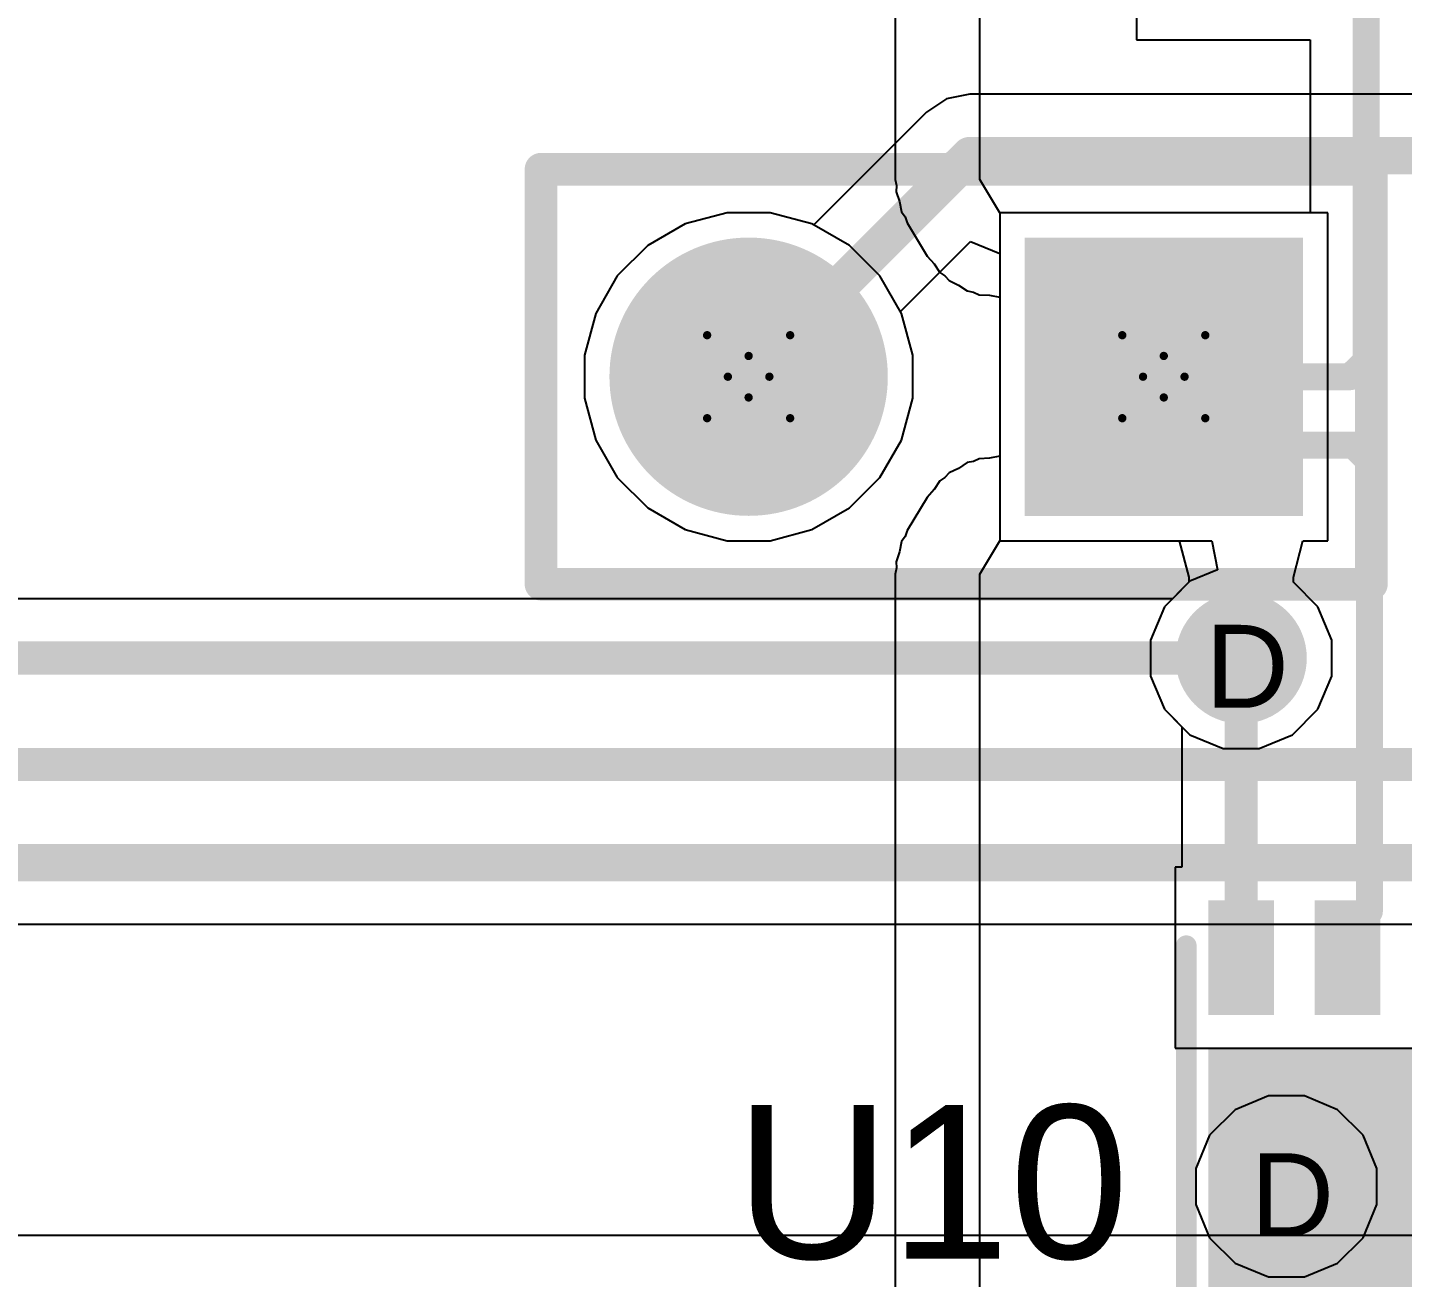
# Model space of a CAD drawing. Header units: inches. Extents: x 0 to 5032, y 0 to 5323.
# Drawn here: x 73.09 to 81.5, y 103.34 to 110.99 of the extents above; entities that cross this region are included whole.
import ezdxf

# ---------------------------------------------------------------- set-up
doc = ezdxf.new("R2010")
doc.units = ezdxf.units.IN
for name, color, linetype in [('Bottom Layer', 5, 'Continuous'), ('Bottom Solder', 6, 'Continuous'), ('Drill Drawing', 1, 'Continuous'), ('Layer 1', 16, 'Continuous'), ('Layer 2', 76, 'Continuous'), ('Multi-Layer', 9, 'Continuous'), ('Pad Holes', 156, 'Continuous'), ('Top Layer', 1, 'Continuous'), ('Top Overlay', 2, 'Continuous'), ('Top Solder', 216, 'Continuous'), ('Via Holes', 16, 'Continuous')]:
    doc.layers.add(name, color=color, linetype=linetype)
doc.styles.add('Arial', font='', dxfattribs={"height": 0.2})
doc.styles.get('Arial').set_extended_font_data('Arial')

# ---------------------------------------------------------------- blocks, each defined once
blk = doc.blocks.new('HDR1X2__153')
at = {"layer": 'Bottom Layer'}
blk.add_hatch(color=5, dxfattribs=at).paths.add_polyline_path([(-0.75, 0.75), (0.75, 0.75), (0.75, -0.75), (-0.75, -0.75)])
h = blk.add_hatch(color=5, dxfattribs=at)
edge = h.paths.add_edge_path()
edge.add_arc((2.54, 0), 0.75, 0, 360)
at = {"layer": 'Bottom Solder'}
blk.add_hatch(color=6, dxfattribs=at).paths.add_polyline_path([(-0.8516, 0.8516), (0.8516, 0.8516), (0.8516, -0.8516), (-0.8516, -0.8516)])
h = blk.add_hatch(color=6, dxfattribs=at)
edge = h.paths.add_edge_path()
edge.add_arc((2.54, 0), 0.8516, 0, 360)
at = {"layer": 'Layer 1'}
blk.add_hatch(color=16, dxfattribs=at).paths.add_polyline_path([(-0.75, 0.75), (0.75, 0.75), (0.75, -0.75), (-0.75, -0.75)])
h = blk.add_hatch(color=16, dxfattribs=at)
edge = h.paths.add_edge_path()
edge.add_arc((2.54, 0), 0.75, 0, 360)
at = {"layer": 'Layer 2'}
blk.add_hatch(color=76, dxfattribs=at).paths.add_polyline_path([(-0.75, 0.75), (0.75, 0.75), (0.75, -0.75), (-0.75, -0.75)])
h = blk.add_hatch(color=76, dxfattribs=at)
edge = h.paths.add_edge_path()
edge.add_arc((2.54, 0), 0.75, 0, 360)
at = {"layer": 'Multi-Layer'}
blk.add_hatch(color=9, dxfattribs=at).paths.add_polyline_path([(-0.75, 0.75), (0.75, 0.75), (0.75, -0.75), (-0.75, -0.75)])
h = blk.add_hatch(color=9, dxfattribs=at)
edge = h.paths.add_edge_path()
edge.add_arc((2.54, 0), 0.75, 0, 360)
at = {"layer": 'Pad Holes'}
h = blk.add_hatch(color=7, dxfattribs=at)
edge = h.paths.add_edge_path()
edge.add_arc((0, 0), 0.45, 0, 360)
h = blk.add_hatch(color=7, dxfattribs=at)
edge = h.paths.add_edge_path()
edge.add_arc((2.54, 0), 0.45, 0, 360)
at = {"layer": 'Top Layer'}
blk.add_hatch(color=1, dxfattribs=at).paths.add_polyline_path([(-0.75, 0.75), (0.75, 0.75), (0.75, -0.75), (-0.75, -0.75)])
h = blk.add_hatch(color=1, dxfattribs=at)
edge = h.paths.add_edge_path()
edge.add_arc((2.54, 0), 0.75, 0, 360)
at = {"layer": 'Top Solder'}
blk.add_hatch(color=216, dxfattribs=at).paths.add_polyline_path([(-0.8516, 0.8516), (0.8516, 0.8516), (0.8516, -0.8516), (-0.8516, -0.8516)])
h = blk.add_hatch(color=216, dxfattribs=at)
edge = h.paths.add_edge_path()
edge.add_arc((2.54, 0), 0.8516, 0, 360)
at = {"layer": 'Top Overlay'}
for points in [[(-1.27, 1.27, 0.2, 0.2, 0), (-1.27, -1.27, 0.2, 0.2, 0)], [(3.81, 1.27, 0.2, 0.2, 0), (-1.27, 1.27, 0.2, 0.2, 0)], [(3.81, 1.27, 0.2, 0.2, 0), (3.81, -1.27, 0.2, 0.2, 0)], [(3.81, -1.27, 0.2, 0.2, 0), (-1.27, -1.27, 0.2, 0.2, 0)]]:
    blk.add_lwpolyline(points, format="xyseb", dxfattribs=at)
for points in [[(-1.32, 1.27, 0.1, 0.1, 1), (-1.22, 1.27, 0.1, 0.1, 1)], [(-1.32, 1.27, 0.1, 0.1, 1), (-1.22, 1.27, 0.1, 0.1, 1)], [(3.76, 1.27, 0.1, 0.1, 1), (3.86, 1.27, 0.1, 0.1, 1)], [(3.76, 1.27, 0.1, 0.1, 1), (3.86, 1.27, 0.1, 0.1, 1)], [(-1.32, -1.27, 0.1, 0.1, 1), (-1.22, -1.27, 0.1, 0.1, 1)], [(-1.32, -1.27, 0.1, 0.1, 1), (-1.22, -1.27, 0.1, 0.1, 1)], [(3.76, -1.27, 0.1, 0.1, 1), (3.86, -1.27, 0.1, 0.1, 1)], [(3.76, -1.27, 0.1, 0.1, 1), (3.86, -1.27, 0.1, 0.1, 1)]]:
    blk.add_lwpolyline(points, format="xyseb", close=True, dxfattribs=at)
blk = doc.blocks.new('VSON_14_3_4_5__174')
at = {"layer": 'Top Layer'}
for points in [[(-1.1, 2.1), (-1.1, 1.8), (-1.7, 1.8), (-1.7, 2.1)], [(0.8, 2.1), (0.8, -2.1), (-0.8, -2.1), (-0.8, 2.1)], [(1.7, 2.1), (1.7, 1.8), (1.1, 1.8), (1.1, 2.1)], [(-1.1, 1.45), (-1.1, 1.15), (-1.7, 1.15), (-1.7, 1.45)], [(1.7, 1.45), (1.7, 1.15), (1.1, 1.15), (1.1, 1.45)], [(-1.1, 0.8), (-1.1, 0.5), (-1.7, 0.5), (-1.7, 0.8)], [(1.7, 0.8), (1.7, 0.5), (1.1, 0.5), (1.1, 0.8)], [(-1.1, 0.15), (-1.1, -0.15), (-1.7, -0.15), (-1.7, 0.15)], [(1.7, 0.15), (1.7, -0.15), (1.1, -0.15), (1.1, 0.15)], [(-1.1, -0.5), (-1.1, -0.8), (-1.7, -0.8), (-1.7, -0.5)], [(1.7, -0.5), (1.7, -0.8), (1.1, -0.8), (1.1, -0.5)], [(-1.1, -1.15), (-1.1, -1.45), (-1.7, -1.45), (-1.7, -1.15)], [(1.7, -1.15), (1.7, -1.45), (1.1, -1.45), (1.1, -1.15)], [(-1.1, -1.8), (-1.1, -2.1), (-1.7, -2.1), (-1.7, -1.8)], [(1.7, -1.8), (1.7, -2.1), (1.1, -2.1), (1.1, -1.8)]]:
    blk.add_hatch(color=1, dxfattribs=at).paths.add_polyline_path(points)
at = {"layer": 'Top Solder'}
for points in [[(-1.0492, 2.1508), (-1.0492, 1.7492), (-1.7508, 1.7492), (-1.7508, 2.1508)], [(0.8508, 2.1508), (0.8508, -2.1508), (-0.8508, -2.1508), (-0.8508, 2.1508)], [(1.7508, 2.1508), (1.7508, 1.7492), (1.0492, 1.7492), (1.0492, 2.1508)], [(-1.0492, 1.5008), (-1.0492, 1.0992), (-1.7508, 1.0992), (-1.7508, 1.5008)], [(1.7508, 1.5008), (1.7508, 1.0992), (1.0492, 1.0992), (1.0492, 1.5008)], [(-1.0492, 0.8508), (-1.0492, 0.4492), (-1.7508, 0.4492), (-1.7508, 0.8508)], [(1.7508, 0.8508), (1.7508, 0.4492), (1.0492, 0.4492), (1.0492, 0.8508)], [(-1.0492, 0.2008), (-1.0492, -0.2008), (-1.7508, -0.2008), (-1.7508, 0.2008)], [(1.7508, 0.2008), (1.7508, -0.2008), (1.0492, -0.2008), (1.0492, 0.2008)], [(-1.0492, -0.4492), (-1.0492, -0.8508), (-1.7508, -0.8508), (-1.7508, -0.4492)], [(1.7508, -0.4492), (1.7508, -0.8508), (1.0492, -0.8508), (1.0492, -0.4492)], [(-1.0492, -1.0992), (-1.0492, -1.5008), (-1.7508, -1.5008), (-1.7508, -1.0992)], [(1.7508, -1.0992), (1.7508, -1.5008), (1.0492, -1.5008), (1.0492, -1.0992)], [(-1.0492, -1.7492), (-1.0492, -2.1508), (-1.7508, -2.1508), (-1.7508, -1.7492)], [(1.7508, -1.7492), (1.7508, -2.1508), (1.0492, -2.1508), (1.0492, -1.7492)]]:
    blk.add_hatch(color=216, dxfattribs=at).paths.add_polyline_path(points)
at = {"layer": 'Top Overlay'}
for points in [[(-1.4986, 2.286, 0.127, 0.127, 0), (1.4732, 2.286, 0.127, 0.127, 0)], [(-1.9736, 2.0673, 0.127, 0.127, 0), (-1.9736, 1.8133, 0.127, 0.127, 0)], [(-1.9736, 2.0673, 0.127, 0.127, 0), (-1.8466, 1.9403, 0.127, 0.127, 0)], [(-1.8466, 1.9403, 0.127, 0.127, 0), (-1.9736, 1.8133, 0.127, 0.127, 0)], [(-1.4986, -2.286, 0.127, 0.127, 0), (1.4732, -2.286, 0.127, 0.127, 0)]]:
    blk.add_lwpolyline(points, format="xyseb", dxfattribs=at)
for points in [[(-1.5304, 2.286, 0.0635, 0.0635, 1), (-1.4668, 2.286, 0.0635, 0.0635, 1)], [(1.4414, 2.286, 0.0635, 0.0635, 1), (1.505, 2.286, 0.0635, 0.0635, 1)], [(-2.0053, 2.0673, 0.0635, 0.0635, 1), (-1.9418, 2.0673, 0.0635, 0.0635, 1)], [(-2.0053, 2.0673, 0.0635, 0.0635, 1), (-1.9418, 2.0673, 0.0635, 0.0635, 1)], [(-1.8783, 1.9403, 0.0635, 0.0635, 1), (-1.8148, 1.9403, 0.0635, 0.0635, 1)], [(-1.8783, 1.9403, 0.0635, 0.0635, 1), (-1.8148, 1.9403, 0.0635, 0.0635, 1)], [(-2.0053, 1.8133, 0.0635, 0.0635, 1), (-1.9418, 1.8133, 0.0635, 0.0635, 1)], [(-2.0053, 1.8133, 0.0635, 0.0635, 1), (-1.9418, 1.8133, 0.0635, 0.0635, 1)], [(-1.5304, -2.286, 0.0635, 0.0635, 1), (-1.4668, -2.286, 0.0635, 0.0635, 1)], [(1.4414, -2.286, 0.0635, 0.0635, 1), (1.505, -2.286, 0.0635, 0.0635, 1)]]:
    blk.add_lwpolyline(points, format="xyseb", close=True, dxfattribs=at)

msp = doc.modelspace()

# ---------------------------------------------------------------- hatches: boundary and pattern name
at = {"layer": 'Bottom Layer'}
h = msp.add_hatch(color=5, dxfattribs=at)
edge = h.paths.add_edge_path()
edge.add_arc((80.5169, 107.1335), 0.3, 0, 360)
h = msp.add_hatch(color=5, dxfattribs=at)
edge = h.paths.add_edge_path()
edge.add_arc((80.7935, 103.8994), 0.3, 0, 360)
at = {"layer": 'Bottom Solder'}
h = msp.add_hatch(color=6, dxfattribs=at)
edge = h.paths.add_edge_path()
edge.add_arc((80.5169, 107.1335), 0.4016, 0, 360)
h = msp.add_hatch(color=6, dxfattribs=at)
edge = h.paths.add_edge_path()
edge.add_arc((80.7935, 103.8994), 0.4016, 0, 360)
at = {"layer": 'Layer 1'}
h = msp.add_hatch(color=16, dxfattribs=at)
edge = h.paths.add_edge_path()
edge.add_arc((80.5169, 107.1335), 0.3, 0, 360)
h = msp.add_hatch(color=16, dxfattribs=at)
edge = h.paths.add_edge_path()
edge.add_arc((80.7935, 103.8994), 0.3, 0, 360)
at = {"layer": 'Layer 2'}
h = msp.add_hatch(color=76, dxfattribs=at)
edge = h.paths.add_edge_path()
edge.add_arc((80.5169, 107.1335), 0.3, 0, 360)
h = msp.add_hatch(color=76, dxfattribs=at)
edge = h.paths.add_edge_path()
edge.add_arc((80.7935, 103.8994), 0.3, 0, 360)
at = {"layer": 'Top Layer'}
h = msp.add_hatch(color=1, dxfattribs=at)
edge = h.paths.add_edge_path()
edge.add_arc((80.5169, 107.1335), 0.3, 0, 360)
h = msp.add_hatch(color=1, dxfattribs=at)
edge = h.paths.add_edge_path()
edge.add_arc((80.7935, 103.8994), 0.3, 0, 360)
at = {"layer": 'Top Solder'}
h = msp.add_hatch(color=216, dxfattribs=at)
edge = h.paths.add_edge_path()
edge.add_arc((80.5169, 107.1335), 0.4016, 0, 360)
h = msp.add_hatch(color=216, dxfattribs=at)
edge = h.paths.add_edge_path()
edge.add_arc((80.7935, 103.8994), 0.4016, 0, 360)
at = {"layer": 'Via Holes'}
h = msp.add_hatch(color=7, dxfattribs=at)
edge = h.paths.add_edge_path()
edge.add_arc((80.5169, 107.1335), 0.15, 0, 360)
h = msp.add_hatch(color=7, dxfattribs=at)
edge = h.paths.add_edge_path()
edge.add_arc((80.7935, 103.8994), 0.15, 0, 360)

# ---------------------------------------------------------------- linework, layer by layer
at = {"layer": 'Bottom Layer'}
for p, q in [((78.7134, 110.556), (78.5916, 110.4746)), ((78.8571, 110.5846), (78.7134, 110.556)), ((86.4891, 110.5846), (78.8571, 110.5846)), ((78.5916, 110.4746), (77.9018, 109.7848)), ((77.116, 109.791), (76.887, 109.6588)), ((77.3713, 109.8594), (77.116, 109.791)), ((77.6357, 109.8594), (77.3713, 109.8594)), ((77.891, 109.791), (77.6357, 109.8594)), ((77.9018, 109.7848), (77.891, 109.791)), ((76.887, 109.6588), (76.7001, 109.4719)), ((78.4329, 109.2537), (78.8617, 109.6825)), ((78.8617, 109.6825), (79.0395, 109.6089)), ((79.0395, 109.6089), (79.0395, 107.8514)), ((76.7001, 109.4719), (76.5679, 109.2429)), ((76.5679, 109.2429), (76.4995, 108.9876)), ((78.4391, 109.2429), (78.4329, 109.2537)), ((78.5075, 108.9876), (78.4391, 109.2429)), ((76.4995, 108.9876), (76.4995, 108.7232)), ((78.5075, 108.7232), (78.5075, 108.9876)), ((76.4995, 108.7232), (76.5679, 108.4679)), ((78.4391, 108.4679), (78.5075, 108.7232)), ((76.5679, 108.4679), (76.7001, 108.2389)), ((78.3069, 108.2389), (78.4391, 108.4679)), ((76.7001, 108.2389), (76.887, 108.052)), ((78.12, 108.052), (78.3069, 108.2389)), ((76.887, 108.052), (77.116, 107.9198)), ((77.891, 107.9198), (78.12, 108.052)), ((77.116, 107.9198), (77.3713, 107.8514)), ((77.3713, 107.8514), (77.6357, 107.8514)), ((77.6357, 107.8514), (77.891, 107.9198)), ((79.0395, 107.8514), (80.3377, 107.8514)), ((80.3377, 107.8514), (80.373, 107.6736)), ((80.2031, 107.6032), (80.096, 107.4961)), ((80.373, 107.6736), (80.2031, 107.6032)), ((80.096, 107.4961), (62.4925, 107.4961)), ((68.8911, 105.5049), (84.3271, 105.5049)), ((83.7658, 103.5998), (69.0333, 103.5998))]:
    msp.add_line(p, q, dxfattribs=at)
for points in [[(77.5035, 108.8554, 0.2286, 0.2286, 0), (78.8571, 110.209, 0.2286, 0.2286, 0)], [(78.8571, 110.209, 0.2286, 0.2286, 0), (86.4891, 110.209, 0.2286, 0.2286, 0)], [(62.4924, 107.1335, 0.2032, 0.2032, 0), (80.5169, 107.1335, 0.2032, 0.2032, 0)], [(62.8885, 106.4816, 0.2032, 0.2032, 0), (81.8016, 106.4816, 0.2032, 0.2032, 0)], [(63.5461, 105.8804, 0.2286, 0.2286, 0), (84.4827, 105.8804, 0.2286, 0.2286, 0)]]:
    msp.add_lwpolyline(points, format="xyseb", dxfattribs=at)
for points in [[(78.8, 110.209, 0.1143, 0.1143, 1), (78.9143, 110.209, 0.1143, 0.1143, 1)], [(78.8, 110.209, 0.1143, 0.1143, 1), (78.9143, 110.209, 0.1143, 0.1143, 1)], [(77.4464, 108.8554, 0.1143, 0.1143, 1), (77.5607, 108.8554, 0.1143, 0.1143, 1)], [(80.4661, 107.1335, 0.1016, 0.1016, 1), (80.5677, 107.1335, 0.1016, 0.1016, 1)]]:
    msp.add_lwpolyline(points, format="xyseb", close=True, dxfattribs=at)
at = {"layer": 'Drill Drawing'}
for points in [[(77.2495, 109.1094, 0.0508, 0.0508, 0), (77.5035, 108.9824, 0.0508, 0.0508, 0)], [(77.2495, 109.1094, 0.0508, 0.0508, 0), (77.3765, 108.8554, 0.0508, 0.0508, 0)], [(77.5035, 108.9824, 0.0508, 0.0508, 0), (77.7575, 109.1094, 0.0508, 0.0508, 0)], [(77.6305, 108.8554, 0.0508, 0.0508, 0), (77.7575, 109.1094, 0.0508, 0.0508, 0)], [(79.7895, 109.1094, 0.0508, 0.0508, 0), (80.0435, 108.9824, 0.0508, 0.0508, 0)], [(79.7895, 109.1094, 0.0508, 0.0508, 0), (79.9165, 108.8554, 0.0508, 0.0508, 0)], [(80.0435, 108.9824, 0.0508, 0.0508, 0), (80.2975, 109.1094, 0.0508, 0.0508, 0)], [(80.1705, 108.8554, 0.0508, 0.0508, 0), (80.2975, 109.1094, 0.0508, 0.0508, 0)], [(77.2495, 108.6014, 0.0508, 0.0508, 0), (77.3765, 108.8554, 0.0508, 0.0508, 0)], [(77.6305, 108.8554, 0.0508, 0.0508, 0), (77.7575, 108.6014, 0.0508, 0.0508, 0)], [(79.7895, 108.6014, 0.0508, 0.0508, 0), (79.9165, 108.8554, 0.0508, 0.0508, 0)], [(80.1705, 108.8554, 0.0508, 0.0508, 0), (80.2975, 108.6014, 0.0508, 0.0508, 0)], [(77.2495, 108.6014, 0.0508, 0.0508, 0), (77.5035, 108.7284, 0.0508, 0.0508, 0)], [(77.5035, 108.7284, 0.0508, 0.0508, 0), (77.7575, 108.6014, 0.0508, 0.0508, 0)], [(79.7895, 108.6014, 0.0508, 0.0508, 0), (80.0435, 108.7284, 0.0508, 0.0508, 0)], [(80.0435, 108.7284, 0.0508, 0.0508, 0), (80.2975, 108.6014, 0.0508, 0.0508, 0)]]:
    msp.add_lwpolyline(points, format="xyseb", dxfattribs=at)
for points in [[(77.2368, 109.1094, 0.0254, 0.0254, 1), (77.2622, 109.1094, 0.0254, 0.0254, 1)], [(77.2368, 109.1094, 0.0254, 0.0254, 1), (77.2622, 109.1094, 0.0254, 0.0254, 1)], [(77.7448, 109.1094, 0.0254, 0.0254, 1), (77.7702, 109.1094, 0.0254, 0.0254, 1)], [(77.7448, 109.1094, 0.0254, 0.0254, 1), (77.7702, 109.1094, 0.0254, 0.0254, 1)], [(79.7768, 109.1094, 0.0254, 0.0254, 1), (79.8022, 109.1094, 0.0254, 0.0254, 1)], [(79.7768, 109.1094, 0.0254, 0.0254, 1), (79.8022, 109.1094, 0.0254, 0.0254, 1)], [(80.2848, 109.1094, 0.0254, 0.0254, 1), (80.3102, 109.1094, 0.0254, 0.0254, 1)], [(80.2848, 109.1094, 0.0254, 0.0254, 1), (80.3102, 109.1094, 0.0254, 0.0254, 1)], [(77.4908, 108.9824, 0.0254, 0.0254, 1), (77.5162, 108.9824, 0.0254, 0.0254, 1)], [(77.4908, 108.9824, 0.0254, 0.0254, 1), (77.5162, 108.9824, 0.0254, 0.0254, 1)], [(80.0308, 108.9824, 0.0254, 0.0254, 1), (80.0562, 108.9824, 0.0254, 0.0254, 1)], [(80.0308, 108.9824, 0.0254, 0.0254, 1), (80.0562, 108.9824, 0.0254, 0.0254, 1)], [(77.3638, 108.8554, 0.0254, 0.0254, 1), (77.3892, 108.8554, 0.0254, 0.0254, 1)], [(77.3638, 108.8554, 0.0254, 0.0254, 1), (77.3892, 108.8554, 0.0254, 0.0254, 1)], [(77.6178, 108.8554, 0.0254, 0.0254, 1), (77.6432, 108.8554, 0.0254, 0.0254, 1)], [(77.6178, 108.8554, 0.0254, 0.0254, 1), (77.6432, 108.8554, 0.0254, 0.0254, 1)], [(79.9038, 108.8554, 0.0254, 0.0254, 1), (79.9292, 108.8554, 0.0254, 0.0254, 1)], [(79.9038, 108.8554, 0.0254, 0.0254, 1), (79.9292, 108.8554, 0.0254, 0.0254, 1)], [(80.1578, 108.8554, 0.0254, 0.0254, 1), (80.1832, 108.8554, 0.0254, 0.0254, 1)], [(80.1578, 108.8554, 0.0254, 0.0254, 1), (80.1832, 108.8554, 0.0254, 0.0254, 1)], [(77.4908, 108.7284, 0.0254, 0.0254, 1), (77.5162, 108.7284, 0.0254, 0.0254, 1)], [(77.4908, 108.7284, 0.0254, 0.0254, 1), (77.5162, 108.7284, 0.0254, 0.0254, 1)], [(80.0308, 108.7284, 0.0254, 0.0254, 1), (80.0562, 108.7284, 0.0254, 0.0254, 1)], [(80.0308, 108.7284, 0.0254, 0.0254, 1), (80.0562, 108.7284, 0.0254, 0.0254, 1)], [(77.2368, 108.6014, 0.0254, 0.0254, 1), (77.2622, 108.6014, 0.0254, 0.0254, 1)], [(77.2368, 108.6014, 0.0254, 0.0254, 1), (77.2622, 108.6014, 0.0254, 0.0254, 1)], [(77.7448, 108.6014, 0.0254, 0.0254, 1), (77.7702, 108.6014, 0.0254, 0.0254, 1)], [(77.7448, 108.6014, 0.0254, 0.0254, 1), (77.7702, 108.6014, 0.0254, 0.0254, 1)], [(79.7768, 108.6014, 0.0254, 0.0254, 1), (79.8022, 108.6014, 0.0254, 0.0254, 1)], [(79.7768, 108.6014, 0.0254, 0.0254, 1), (79.8022, 108.6014, 0.0254, 0.0254, 1)], [(80.2848, 108.6014, 0.0254, 0.0254, 1), (80.3102, 108.6014, 0.0254, 0.0254, 1)], [(80.2848, 108.6014, 0.0254, 0.0254, 1), (80.3102, 108.6014, 0.0254, 0.0254, 1)]]:
    msp.add_lwpolyline(points, format="xyseb", close=True, dxfattribs=at)
at = {"layer": 'Layer 1'}
for p, q in [((77.116, 109.791), (76.887, 109.6588)), ((77.3713, 109.8594), (77.116, 109.791)), ((77.6357, 109.8594), (77.3713, 109.8594)), ((77.891, 109.791), (77.6357, 109.8594)), ((78.12, 109.6588), (77.891, 109.791)), ((81.0475, 109.8594), (79.0395, 109.8594)), ((79.0395, 109.8594), (79.0395, 107.8514)), ((81.0475, 107.8514), (81.0475, 109.8594)), ((76.887, 109.6588), (76.7001, 109.4719)), ((78.3069, 109.4719), (78.12, 109.6588)), ((76.7001, 109.4719), (76.5679, 109.2429)), ((78.4391, 109.2429), (78.3069, 109.4719)), ((76.5679, 109.2429), (76.4995, 108.9876)), ((78.5075, 108.9876), (78.4391, 109.2429)), ((76.4995, 108.9876), (76.4995, 108.7232)), ((78.5075, 108.7232), (78.5075, 108.9876)), ((76.4995, 108.7232), (76.5679, 108.4679)), ((78.4391, 108.4679), (78.5075, 108.7232)), ((76.5679, 108.4679), (76.7001, 108.2389)), ((78.3069, 108.2389), (78.4391, 108.4679)), ((76.7001, 108.2389), (76.887, 108.052)), ((78.12, 108.052), (78.3069, 108.2389)), ((76.887, 108.052), (77.116, 107.9198)), ((77.891, 107.9198), (78.12, 108.052)), ((77.116, 107.9198), (77.3713, 107.8514)), ((77.3713, 107.8514), (77.6357, 107.8514)), ((77.6357, 107.8514), (77.891, 107.9198)), ((79.0395, 107.8514), (80.1385, 107.8514)), ((80.1385, 107.8514), (80.1962, 107.6295)), ((80.8375, 107.6295), (80.8952, 107.8514)), ((80.8952, 107.8514), (81.0475, 107.8514)), ((80.1973, 107.5974), (80.0472, 107.4474)), ((80.1962, 107.6295), (80.1973, 107.5974)), ((80.8365, 107.5974), (80.8375, 107.6295)), ((80.9865, 107.4474), (80.8365, 107.5974)), ((80.0472, 107.4474), (79.9629, 107.2437)), ((81.0709, 107.2437), (80.9865, 107.4474)), ((79.9629, 107.2437), (79.9629, 107.0233)), ((81.0709, 107.0233), (81.0709, 107.2437)), ((79.9629, 107.0233), (80.0472, 106.8197)), ((80.9865, 106.8197), (81.0709, 107.0233)), ((80.0472, 106.8197), (80.2031, 106.6639)), ((80.8307, 106.6639), (80.9865, 106.8197)), ((80.2031, 106.6639), (80.4067, 106.5795)), ((80.6271, 106.5795), (80.8307, 106.6639)), ((80.4067, 106.5795), (80.6271, 106.5795))]:
    msp.add_line(p, q, dxfattribs=at)
at = {"layer": 'Layer 2'}
for p, q in [((78.9178, 110.063), (78.9178, 115.395)), ((78.3999, 114.8771), (78.3999, 110.063)), ((78.3999, 110.063), (78.4073, 110.0257)), ((79.0395, 109.8594), (78.9178, 110.063)), ((78.4073, 110.0257), (78.4054, 109.9876)), ((78.4054, 109.9876), (78.4268, 109.9275)), ((78.4268, 109.9275), (78.4393, 109.8648)), ((77.116, 109.791), (76.887, 109.6588)), ((77.3713, 109.8594), (77.116, 109.791)), ((77.6357, 109.8594), (77.3713, 109.8594)), ((77.891, 109.791), (77.6357, 109.8594)), ((78.12, 109.6588), (77.891, 109.791)), ((78.4393, 109.8648), (78.4605, 109.8331)), ((78.4605, 109.8331), (78.4732, 109.7973)), ((78.4732, 109.7973), (78.5949, 109.5937)), ((79.1718, 109.8594), (79.0395, 109.8594)), ((81.0475, 109.8594), (79.1718, 109.8594)), ((81.0475, 107.8514), (81.0475, 109.8594)), ((76.887, 109.6588), (76.7001, 109.4719)), ((78.3069, 109.4719), (78.12, 109.6588)), ((78.5949, 109.5937), (78.6378, 109.5463)), ((78.6378, 109.5463), (78.6733, 109.4932)), ((76.7001, 109.4719), (76.5679, 109.2429)), ((78.4391, 109.2429), (78.3069, 109.4719)), ((78.6733, 109.4932), (78.7049, 109.472)), ((78.7049, 109.472), (78.7304, 109.4438)), ((78.7304, 109.4438), (78.7882, 109.4164)), ((78.7882, 109.4164), (78.8413, 109.3809)), ((78.8413, 109.3809), (78.8786, 109.3734)), ((78.8786, 109.3734), (78.913, 109.3571)), ((78.913, 109.3571), (78.9768, 109.3539)), ((78.9768, 109.3539), (79.0395, 109.3414)), ((79.0395, 109.3414), (79.0395, 109.3414)), ((79.0395, 109.3414), (79.0395, 108.3693)), ((76.5679, 109.2429), (76.4995, 108.9876)), ((78.5075, 108.9876), (78.4391, 109.2429)), ((76.4995, 108.9876), (76.4995, 108.7232)), ((78.5075, 108.7232), (78.5075, 108.9876)), ((76.4995, 108.7232), (76.5679, 108.4679)), ((78.4391, 108.4679), (78.5075, 108.7232)), ((76.5679, 108.4679), (76.7001, 108.2389)), ((78.3069, 108.2389), (78.4391, 108.4679)), ((78.913, 108.3537), (78.8786, 108.3373)), ((78.9768, 108.3569), (78.913, 108.3537)), ((79.0395, 108.3693), (78.9768, 108.3569)), ((79.0395, 108.3693), (79.0395, 108.3693)), ((78.7882, 108.2944), (78.7304, 108.267)), ((78.8413, 108.3299), (78.7882, 108.2944)), ((78.8786, 108.3373), (78.8413, 108.3299)), ((76.7001, 108.2389), (76.887, 108.052)), ((78.12, 108.052), (78.3069, 108.2389)), ((78.6733, 108.2176), (78.6378, 108.1645)), ((78.7049, 108.2388), (78.6733, 108.2176)), ((78.7304, 108.267), (78.7049, 108.2388)), ((78.5949, 108.1171), (78.4732, 107.9135)), ((78.6378, 108.1645), (78.5949, 108.1171)), ((76.887, 108.052), (77.116, 107.9198)), ((77.891, 107.9198), (78.12, 108.052)), ((77.116, 107.9198), (77.3713, 107.8514)), ((77.3713, 107.8514), (77.6357, 107.8514)), ((77.6357, 107.8514), (77.891, 107.9198)), ((78.4605, 107.8777), (78.4393, 107.846)), ((78.4732, 107.9135), (78.4605, 107.8777)), ((78.9178, 107.6478), (79.0395, 107.8514)), ((79.0395, 107.8514), (79.1718, 107.8514)), ((79.1718, 107.8514), (80.1385, 107.8514)), ((80.1385, 107.8514), (80.1962, 107.6295)), ((80.8375, 107.6295), (80.8952, 107.8514)), ((80.8952, 107.8514), (81.0475, 107.8514)), ((78.4268, 107.7833), (78.4054, 107.7231)), ((78.4393, 107.846), (78.4268, 107.7833)), ((78.4073, 107.6851), (78.3999, 107.6478)), ((78.4054, 107.7231), (78.4073, 107.6851)), ((78.3999, 107.6478), (78.3999, 99.0374)), ((78.9178, 99.0374), (78.9178, 107.6478)), ((80.1973, 107.5974), (80.0472, 107.4474)), ((80.1962, 107.6295), (80.1973, 107.5974)), ((80.8365, 107.5974), (80.8375, 107.6295)), ((80.9865, 107.4474), (80.8365, 107.5974)), ((80.0472, 107.4474), (79.9629, 107.2437)), ((81.0709, 107.2437), (80.9865, 107.4474)), ((79.9629, 107.2437), (79.9629, 107.0233)), ((81.0709, 107.0233), (81.0709, 107.2437)), ((79.9629, 107.0233), (80.0472, 106.8197)), ((80.9865, 106.8197), (81.0709, 107.0233)), ((80.0472, 106.8197), (80.2031, 106.6639)), ((80.8307, 106.6639), (80.9865, 106.8197)), ((80.2031, 106.6639), (80.4067, 106.5795)), ((80.6271, 106.5795), (80.8307, 106.6639)), ((80.4067, 106.5795), (80.6271, 106.5795)), ((80.6833, 104.4534), (80.4797, 104.3691)), ((80.9037, 104.4534), (80.6833, 104.4534)), ((81.1073, 104.3691), (80.9037, 104.4534)), ((80.4797, 104.3691), (80.3238, 104.2132)), ((81.2632, 104.2132), (81.1073, 104.3691)), ((80.3238, 104.2132), (80.2395, 104.0096)), ((81.3475, 104.0096), (81.2632, 104.2132)), ((80.2395, 104.0096), (80.2395, 103.7892)), ((81.3475, 103.7892), (81.3475, 104.0096)), ((80.2395, 103.7892), (80.3238, 103.5856)), ((81.2632, 103.5856), (81.3475, 103.7892)), ((80.3238, 103.5856), (80.4797, 103.4297)), ((81.1073, 103.4297), (81.2632, 103.5856)), ((80.4797, 103.4297), (80.6833, 103.3454)), ((80.9037, 103.3454), (81.1073, 103.4297)), ((80.6833, 103.3454), (80.9037, 103.3454))]:
    msp.add_line(p, q, dxfattribs=at)
at = {"layer": 'Top Layer'}
for p, q in [((79.8773, 112.3446), (79.8773, 110.9166)), ((79.8773, 110.9166), (80.9386, 110.9166)), ((80.9386, 110.9166), (80.9386, 109.8594)), ((77.116, 109.791), (76.887, 109.6588)), ((77.3713, 109.8594), (77.116, 109.791)), ((77.6357, 109.8594), (77.3713, 109.8594)), ((77.891, 109.791), (77.6357, 109.8594)), ((78.12, 109.6588), (77.891, 109.791)), ((80.9386, 109.8594), (79.0395, 109.8594)), ((79.0395, 109.8594), (79.0395, 107.8514)), ((76.887, 109.6588), (76.7001, 109.4719)), ((78.3069, 109.4719), (78.12, 109.6588)), ((76.7001, 109.4719), (76.5679, 109.2429)), ((78.4391, 109.2429), (78.3069, 109.4719)), ((76.5679, 109.2429), (76.4995, 108.9876)), ((78.5075, 108.9876), (78.4391, 109.2429)), ((76.4995, 108.9876), (76.4995, 108.7232)), ((78.5075, 108.7232), (78.5075, 108.9876)), ((76.4995, 108.7232), (76.5679, 108.4679)), ((78.4391, 108.4679), (78.5075, 108.7232)), ((76.5679, 108.4679), (76.7001, 108.2389)), ((78.3069, 108.2389), (78.4391, 108.4679)), ((76.7001, 108.2389), (76.887, 108.052)), ((78.12, 108.052), (78.3069, 108.2389)), ((76.887, 108.052), (77.116, 107.9198)), ((77.891, 107.9198), (78.12, 108.052)), ((77.116, 107.9198), (77.3713, 107.8514)), ((77.3713, 107.8514), (77.6357, 107.8514)), ((77.6357, 107.8514), (77.891, 107.9198)), ((79.0395, 107.8514), (80.3377, 107.8514)), ((80.3377, 107.8514), (80.373, 107.6736)), ((80.2031, 107.6032), (80.0472, 107.4474)), ((80.373, 107.6736), (80.2031, 107.6032)), ((80.0472, 107.4474), (79.9629, 107.2437)), ((79.9629, 107.2437), (79.9629, 107.0233)), ((79.9629, 107.0233), (80.0472, 106.8197)), ((80.0472, 106.8197), (80.1543, 106.7126)), ((80.1543, 106.7126), (80.1543, 105.8534)), ((80.1543, 105.8534), (80.1129, 105.8534)), ((80.1129, 105.8534), (80.1129, 104.7454)), ((80.1129, 104.7454), (84.8209, 104.7454))]:
    msp.add_line(p, q, dxfattribs=at)
for points in [[(81.2818, 108.9521, 0.1651, 0.1651, 0), (81.2818, 111.3668, 0.1651, 0.1651, 0)], [(81.185, 108.8554, 0.1651, 0.1651, 0), (81.2818, 108.9521, 0.1651, 0.1651, 0)], [(80.0435, 108.8554, 0.1651, 0.1651, 0), (81.185, 108.8554, 0.1651, 0.1651, 0)], [(80.0435, 108.8554, 0.1651, 0.1651, 0), (80.4626, 108.4363, 0.1651, 0.1651, 0)], [(80.4626, 108.4363, 0.1651, 0.1651, 0), (81.2046, 108.4363, 0.1651, 0.1651, 0)], [(81.2046, 108.4363, 0.1651, 0.1651, 0), (81.3014, 108.3396, 0.1651, 0.1651, 0)], [(81.3014, 105.582, 0.1651, 0.1651, 0), (81.3014, 108.3396, 0.1651, 0.1651, 0)], [(80.5169, 105.2994, 0.2032, 0.2032, 0), (80.5169, 107.1335, 0.2032, 0.2032, 0)], [(81.1688, 105.4494, 0.1651, 0.1651, 0), (81.3014, 105.582, 0.1651, 0.1651, 0)], [(81.1688, 105.2994, 0.1651, 0.1651, 0), (81.1688, 105.4494, 0.1651, 0.1651, 0)]]:
    msp.add_lwpolyline(points, format="xyseb", dxfattribs=at)
for points in [[(81.2405, 108.9521, 0.0825, 0.0825, 1), (81.323, 108.9521, 0.0825, 0.0825, 1)], [(81.2405, 108.9521, 0.0825, 0.0825, 1), (81.323, 108.9521, 0.0825, 0.0825, 1)], [(80.0022, 108.8554, 0.0825, 0.0825, 1), (80.0848, 108.8554, 0.0825, 0.0825, 1)], [(80.0022, 108.8554, 0.0825, 0.0825, 1), (80.0848, 108.8554, 0.0825, 0.0825, 1)], [(81.1438, 108.8554, 0.0825, 0.0825, 1), (81.2263, 108.8554, 0.0825, 0.0825, 1)], [(81.1438, 108.8554, 0.0825, 0.0825, 1), (81.2263, 108.8554, 0.0825, 0.0825, 1)], [(80.4213, 108.4363, 0.0825, 0.0825, 1), (80.5039, 108.4363, 0.0825, 0.0825, 1)], [(80.4213, 108.4363, 0.0825, 0.0825, 1), (80.5039, 108.4363, 0.0825, 0.0825, 1)], [(81.1634, 108.4363, 0.0825, 0.0825, 1), (81.2459, 108.4363, 0.0825, 0.0825, 1)], [(81.1634, 108.4363, 0.0825, 0.0825, 1), (81.2459, 108.4363, 0.0825, 0.0825, 1)], [(81.2601, 108.3396, 0.0825, 0.0825, 1), (81.3426, 108.3396, 0.0825, 0.0825, 1)], [(81.2601, 108.3396, 0.0825, 0.0825, 1), (81.3426, 108.3396, 0.0825, 0.0825, 1)], [(80.4661, 107.1335, 0.1016, 0.1016, 1), (80.5677, 107.1335, 0.1016, 0.1016, 1)], [(81.2601, 105.582, 0.0825, 0.0825, 1), (81.3426, 105.582, 0.0825, 0.0825, 1)], [(81.2601, 105.582, 0.0825, 0.0825, 1), (81.3426, 105.582, 0.0825, 0.0825, 1)], [(81.1275, 105.4494, 0.0825, 0.0825, 1), (81.2101, 105.4494, 0.0825, 0.0825, 1)], [(81.1275, 105.4494, 0.0825, 0.0825, 1), (81.2101, 105.4494, 0.0825, 0.0825, 1)], [(80.4661, 105.2994, 0.1016, 0.1016, 1), (80.5677, 105.2994, 0.1016, 0.1016, 1)], [(81.1275, 105.2994, 0.0825, 0.0825, 1), (81.2101, 105.2994, 0.0825, 0.0825, 1)]]:
    msp.add_lwpolyline(points, format="xyseb", close=True, dxfattribs=at)

# ---------------------------------------------------------------- block references
for name, p, rotation in [('HDR1X2__153', (80.0435, 108.8554), 180), ('VSON_14_3_4_5__174', (82.4669, 103.8994), 90)]:
    msp.add_blockref(name, p, dxfattribs=dict(rotation=rotation))

# ---------------------------------------------------------------- texts
at = {"layer": 'Drill Drawing', "style": 'Arial'}
for p in [(80.2968, 106.8288), (80.5734, 103.5947)]:
    msp.add_text('D', height=0.508, dxfattribs=at).set_placement(p)
at = {"layer": 'Top Overlay', "style": 'Arial'}
msp.add_text('U10', height=0.9398, dxfattribs=at).set_placement((77.4213, 103.458))

doc.saveas('drawing.dxf')
